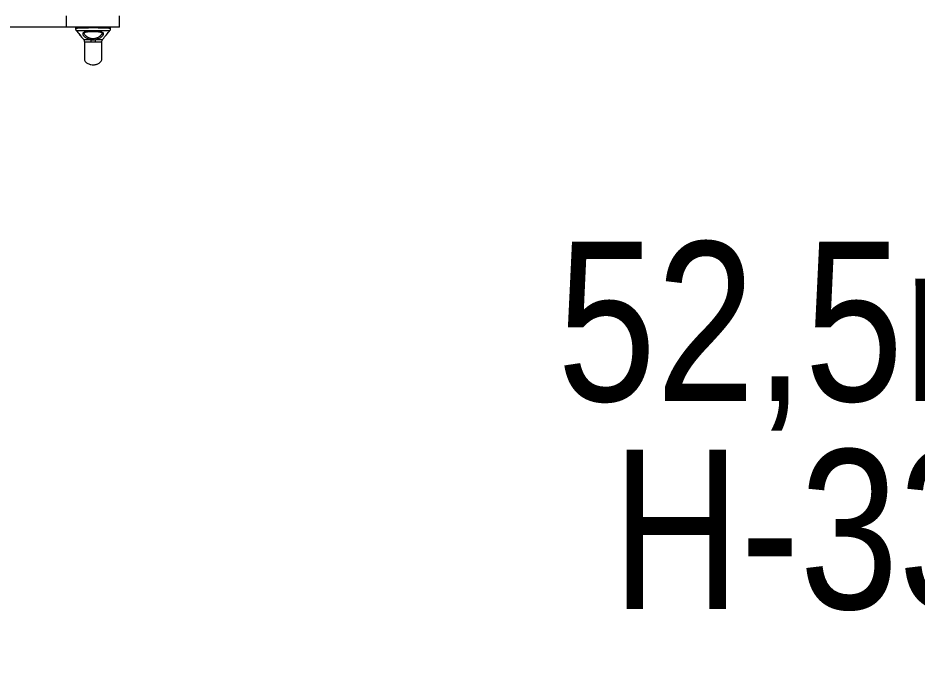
# Model space of a CAD drawing. Header units: millimetres. Extents: x -4781 to 5098, y -4410 to 4664.
# Drawn here: x 77 to 1772, y -592 to 660 of the extents above; entities that cross this region are included whole.
import ezdxf

# ---------------------------------------------------------------- set-up
doc = ezdxf.new("R2010")
doc.units = ezdxf.units.MM
for name, color, linetype in [('DIKOM_ОБЪЕКТ', 7, 'Continuous'), ('DIKOM_РАЗМЕР_ЗОНА', 7, 'Continuous'), ('DIKOM_РАЗМЕР_ОБЪЕКТА', 7, 'Continuous')]:
    doc.layers.add(name, color=color, linetype=linetype)
doc.styles.add('style1', font='arial.ttf', dxfattribs={"width": 0.8})
doc.dimstyles.new('1-50', dxfattribs={"dimtxt": 300, "dimasz": 200, "dimexe": 100, "dimexo": 0, "dimgap": 100, "dimtad": 1, "dimtxsty": 'style1', "dimcen": 200, "dimclrd": 7, "dimclre": 7, "dimclrt": 7, "dimadec": 1, "dimazin": 2, "dimtfac": 1, "dimtmove": 0, "dimatfit": 2, "dimfxl": 0, "dimlwd": 25, "dimlwe": 18, "dimarcsym": 0})

# ---------------------------------------------------------------- blocks, each defined once
blk = doc.blocks.new('*D54')
at = {"layer": 'Defpoints', "color": 0, "transparency": 16777216}
for p in [(2534.9, 1098.4), (-3331.2, 763.4), (2534.9, -3200.6)]:
    blk.add_point(p, dxfattribs=at)
at = {"layer": 'DIKOM_РАЗМЕР_ОБЪЕКТА', "color": 7, "lineweight": 18, "transparency": 16777216}
for p, q in [((2534.9, 1098.4), (2534.9, -3300.6)), ((-3331.2, 763.4), (-3331.2, -3300.6))]:
    blk.add_line(p, q, dxfattribs=at)
at = {"layer": 'DIKOM_РАЗМЕР_ОБЪЕКТА', "color": 7, "lineweight": 25, "transparency": 16777216}
blk.add_line((-3131.2, -3200.6), (2334.9, -3200.6), dxfattribs=at)
at = {"layer": 'DIKOM_РАЗМЕР_ОБЪЕКТА', "color": 7, "transparency": 16777216}
for points in [[(-3131.2, -3167.2), (-3131.2, -3233.9), (-3331.2, -3200.6)], [(2334.9, -3167.2), (2334.9, -3233.9), (2534.9, -3200.6)]]:
    blk.add_solid(points, dxfattribs=at)
at = {"layer": 'DIKOM_РАЗМЕР_ОБЪЕКТА', "color": 7, "transparency": 16777216, "insert": (941.1, -2947.4), "char_height": 300, "attachment_point": 5, "style": 'style1'}
blk.add_mtext('5870', dxfattribs=at)
blk = doc.blocks.new('*D55')
at = {"layer": 'Defpoints', "color": 0, "transparency": 16777216}
for p in [(-169.8, 3162.4), (761.6, -2110.7), (3503.7, -2110.7)]:
    blk.add_point(p, dxfattribs=at)
at = {"layer": 'DIKOM_РАЗМЕР_ОБЪЕКТА', "color": 7, "lineweight": 18, "transparency": 16777216}
for p, q in [((-169.8, 3162.4), (3603.7, 3162.4)), ((761.6, -2110.7), (3603.7, -2110.7))]:
    blk.add_line(p, q, dxfattribs=at)
at = {"layer": 'DIKOM_РАЗМЕР_ОБЪЕКТА', "color": 7, "lineweight": 25, "transparency": 16777216}
blk.add_line((3503.7, 2962.4), (3503.7, -1910.7), dxfattribs=at)
at = {"layer": 'DIKOM_РАЗМЕР_ОБЪЕКТА', "color": 7, "transparency": 16777216}
for points in [[(3470.3, 2962.4), (3537, 2962.4), (3503.7, 3162.4)], [(3470.3, -1910.7), (3537, -1910.7), (3503.7, -2110.7)]]:
    blk.add_solid(points, dxfattribs=at)
at = {"layer": 'DIKOM_РАЗМЕР_ОБЪЕКТА', "color": 7, "transparency": 16777216, "insert": (3250.5, 1115.8), "char_height": 300, "attachment_point": 5, "rotation": 90, "style": 'style1'}
blk.add_mtext('5270', dxfattribs=at)
blk = doc.blocks.new('*D56')
at = {"layer": 'Defpoints', "color": 0, "transparency": 16777216}
for p in [(431.2, 4664.4), (1138.3, -3755.5), (4997.7, -3755.5)]:
    blk.add_point(p, dxfattribs=at)
at = {"layer": 'DIKOM_РАЗМЕР_ЗОНА', "color": 7, "lineweight": 18, "transparency": 16777216}
for p, q in [((431.2, 4664.4), (5097.7, 4664.4)), ((1138.3, -3755.5), (5097.7, -3755.5))]:
    blk.add_line(p, q, dxfattribs=at)
at = {"layer": 'DIKOM_РАЗМЕР_ЗОНА', "color": 7, "lineweight": 25, "transparency": 16777216}
blk.add_line((4997.7, 4464.4), (4997.7, -3555.5), dxfattribs=at)
at = {"layer": 'DIKOM_РАЗМЕР_ЗОНА', "color": 7, "transparency": 16777216}
for points in [[(4964.4, 4464.4), (5031, 4464.4), (4997.7, 4664.4)], [(4964.4, -3555.5), (5031, -3555.5), (4997.7, -3755.5)]]:
    blk.add_solid(points, dxfattribs=at)
at = {"layer": 'DIKOM_РАЗМЕР_ЗОНА', "color": 7, "transparency": 16777216, "insert": (4744.5, -645.4), "char_height": 300, "attachment_point": 5, "rotation": 90, "style": 'style1'}
blk.add_mtext('8700', dxfattribs=at)
blk = doc.blocks.new('*D57')
at = {"layer": 'Defpoints', "color": 0, "transparency": 16777216}
for p in [(4034.1, 1180.1), (-4781.2, 856.1), (4034.1, -4310.1)]:
    blk.add_point(p, dxfattribs=at)
at = {"layer": 'DIKOM_РАЗМЕР_ЗОНА', "color": 7, "lineweight": 18, "transparency": 16777216}
for p, q in [((4034.1, 1180.1), (4034.1, -4410.1)), ((-4781.2, 856.1), (-4781.2, -4410.1))]:
    blk.add_line(p, q, dxfattribs=at)
at = {"layer": 'DIKOM_РАЗМЕР_ЗОНА', "color": 7, "lineweight": 25, "transparency": 16777216}
blk.add_line((-4581.2, -4310.1), (3834.1, -4310.1), dxfattribs=at)
at = {"layer": 'DIKOM_РАЗМЕР_ЗОНА', "color": 7, "transparency": 16777216}
for points in [[(-4581.2, -4276.7), (-4581.2, -4343.4), (-4781.2, -4310.1)], [(3834.1, -4276.7), (3834.1, -4343.4), (4034.1, -4310.1)]]:
    blk.add_solid(points, dxfattribs=at)
at = {"layer": 'DIKOM_РАЗМЕР_ЗОНА', "color": 7, "transparency": 16777216, "insert": (-1490.8, -4056.9), "char_height": 300, "attachment_point": 5, "style": 'style1'}
blk.add_mtext('8820', dxfattribs=at)

msp = doc.modelspace()

# ---------------------------------------------------------------- linework, layer by layer
at = {"layer": 'DIKOM_ОБЪЕКТ', "color": 7, "linetype": 'Continuous', "lineweight": 15}
for p, q in [((168.778, 642.397), (168.778, 663.397)), ((268.778, 642.397), (268.778, 663.397)), ((168.778, 642.397), (-531.222, 642.397)), ((268.778, 642.397), (168.778, 642.397)), ((185.741, 641.897), (185.741, 639.275)), ((185.777, 641.897), (185.741, 641.897)), ((185.777, 641.897), (185.777, 639.275)), ((218.783, 641.897), (185.777, 641.897)), ((201.778, 631.527), (202.047, 632.629)), ((201.792, 631.232), (201.778, 631.527)), ((251.777, 641.897), (218.783, 641.897)), ((235.509, 632.628), (235.778, 631.525)), ((235.778, 631.525), (235.762, 631.21)), ((250.546, 635.915), (250.559, 635.926)), ((251.777, 639.272), (251.777, 641.897))]:
    msp.add_line(p, q, dxfattribs=at)
for centre, radius, start, end in [((186.241, 641.897), 0.5, 90, 180), ((186.277, 641.897), 0.5, 90, 180), ((199.786, 631.364), 2.011, 250.454964, 356.21126), ((237.77, 631.346), 2.013, 183.862208, 289.482231), ((251.277, 641.897), 0.5, 0, 90), ((195.323, 613.456), 19.776, 1.781807, 16.068706), ((242.159, 613.45), 19.709, 163.857203, 178.197548)]:
    msp.add_arc(centre, radius, start, end, dxfattribs=at)
for points, knots in [([(185.741, 639.441), (185.778, 638.855), (185.861, 637.531), (186.572, 636.492), (186.969, 635.914)], [0, 0, 0, 0, 0.44325954, 1, 1, 1, 1]), ([(185.777, 639.45), (185.813, 638.863), (185.893, 637.54), (186.607, 636.494), (187.004, 635.913)], [0, 0, 0, 0, 0.44437016, 1, 1, 1, 1]), ([(218.783, 640.73), (217.179, 640.728), (213.986, 640.725), (209.321, 640.694), (204.896, 640.645), (201.159, 640.582), (198.093, 640.512), (195.63, 640.438), (193.107, 640.34), (190.693, 640.212), (188.758, 640.056), (187.44, 639.896), (186.587, 639.737), (185.92, 639.538), (185.838, 639.371), (185.789, 639.271)], [0, 0, 0, 0, 0.09264889, 0.18439218, 0.27523199, 0.36516926, 0.43021063, 0.49361659, 0.55538909, 0.64494346, 0.73083104, 0.79323826, 0.85417949, 0.91365638, 1, 1, 1, 1]), ([(186.986, 635.892), (189.156, 633.274), (193.843, 627.618), (198.236, 622.277), (200.596, 619.408)], [0, 0, 0, 0, 0.462883798, 1, 1, 1, 1]), ([(187.022, 635.892), (189.19, 633.274), (193.869, 627.623), (198.255, 622.288), (200.61, 619.424)], [0, 0, 0, 0, 0.46334894, 1, 1, 1, 1]), ([(187.075, 635.927), (187.071, 635.911), (187.057, 635.846), (187.665, 635.825), (188.85, 635.825), (190.61, 635.859), (192.856, 635.904), (195.564, 635.952), (198.687, 635.997), (202.166, 636.038), (205.951, 636.071), (209.959, 636.095), (214.131, 636.111), (216.966, 636.113), (218.384, 636.114)], [0, 0, 0, 0, 0.03183705, 0.12284303, 0.21334313, 0.30227028, 0.39085963, 0.47882006, 0.56607187, 0.65355631, 0.74011839, 0.82713666, 0.91348784, 1, 1, 1, 1]), ([(218.35, 634.383), (217.036, 634.367), (214.411, 634.336), (210.653, 634.133), (207.228, 633.804), (204.272, 633.324), (201.902, 632.677), (200.218, 631.833), (199.205, 630.793), (199.144, 629.91), (199.113, 629.47)], [0, 0, 0, 0, 0.12607967, 0.25195352, 0.37811586, 0.50326316, 0.62863311, 0.75300416, 0.87683852, 1, 1, 1, 1]), ([(199.113, 629.47), (199.197, 629.051), (199.364, 628.216), (200.261, 626.776), (201.583, 625.251), (203.353, 623.685), (205.528, 622.165), (208.105, 620.792), (211.033, 619.633), (213.227, 619.165), (214.326, 618.93)], [0, 0, 0, 0, 0.12317913, 0.24572216, 0.36966315, 0.49359359, 0.619178, 0.74527706, 0.87243019, 1, 1, 1, 1]), ([(235.762, 631.21), (235.705, 630.89), (235.591, 630.251), (235.09, 629.177), (234.427, 628.137), (233.649, 627.153), (232.838, 626.268), (231.912, 625.385), (230.74, 624.41), (229.292, 623.393), (227.518, 622.396), (225.726, 621.622), (223.966, 621.061), (221.727, 620.555), (219.366, 620.341), (217.004, 620.448), (215.268, 620.682), (213.579, 621.064), (211.815, 621.628), (210.019, 622.405), (208.24, 623.408), (206.873, 624.371), (205.848, 625.213), (205.041, 625.951), (204.34, 626.67), (203.712, 627.396), (202.933, 628.407), (202.103, 629.758), (201.896, 630.74), (201.792, 631.232)], [0, 0, 0, 0, 0.04122164, 0.08212803, 0.12502067, 0.15617269, 0.18752889, 0.21875911, 0.24982301, 0.29305258, 0.33399123, 0.37465532, 0.40658332, 0.43731504, 0.49952829, 0.53054931, 0.56198861, 0.59274326, 0.62470512, 0.6655916, 0.70668692, 0.75000926, 0.77458836, 0.79819456, 0.82868739, 0.85070702, 0.87526251, 0.93758001, 1, 1, 1, 1]), ([(202.25, 632.158), (202.261, 632.147), (202.284, 632.126), (202.678, 632.374), (203.511, 632.725), (205.159, 633.181), (207.133, 633.543), (209.512, 633.838), (212.299, 634.061), (215.464, 634.202), (218.962, 634.249), (222.539, 634.19), (225.851, 634.023), (228.6, 633.777), (230.784, 633.482), (232.557, 633.137), (233.732, 632.813), (234.62, 632.476), (234.988, 632.282), (235.095, 632.344), (235.152, 632.376)], [0, 0, 0, 0, 0.01845356, 0.03803746, 0.10650443, 0.16641847, 0.22666894, 0.28955824, 0.35549178, 0.42644285, 0.50174834, 0.58196355, 0.65820193, 0.72562564, 0.7833231, 0.83688972, 0.89266485, 0.92191512, 0.95918972, 1, 1, 1, 1]), ([(238.441, 629.448), (238.411, 629.903), (238.351, 630.813), (237.284, 631.878), (235.507, 632.733), (233.009, 633.382), (229.906, 633.856), (226.324, 634.173), (222.414, 634.359), (219.707, 634.375), (218.35, 634.383)], [0, 0, 0, 0, 0.12344746, 0.24716001, 0.37200394, 0.49677641, 0.62230336, 0.74824756, 0.87377185, 1, 1, 1, 1]), ([(218.384, 636.114), (218.817, 636.114), (219.988, 636.114), (222.195, 636.112), (225.273, 636.104), (228.595, 636.089), (231.939, 636.067), (235.119, 636.04), (238.103, 636.006), (240.806, 635.97), (242.619, 635.94), (243.857, 635.918), (244.594, 635.905), (245.307, 635.891), (245.994, 635.878), (246.651, 635.865), (247.724, 635.844), (248.998, 635.822), (249.824, 635.824), (250.197, 635.844), (250.349, 635.858), (250.46, 635.877), (250.527, 635.896), (250.542, 635.911), (250.546, 635.915)], [0, 0, 0, 0, 0.02603082, 0.07033085, 0.13283588, 0.21291536, 0.27664376, 0.34893353, 0.42889872, 0.49478145, 0.56553004, 0.59006264, 0.61513383, 0.64079279, 0.66709391, 0.69411931, 0.72178028, 0.80987319, 0.89902771, 0.92172061, 0.94442799, 0.96711809, 0.98984516, 1, 1, 1, 1]), ([(251.74, 639.265), (251.749, 639.298), (251.781, 639.403), (251.471, 639.592), (250.643, 639.822), (249.226, 640.011), (247.616, 640.152), (246.02, 640.257), (243.811, 640.368), (240.792, 640.477), (237.349, 640.562), (234.114, 640.621), (231.285, 640.66), (227.807, 640.696), (223.627, 640.724), (220.406, 640.728), (218.783, 640.73)], [0, 0, 0, 0, 0.0271165, 0.0868673, 0.17633191, 0.26918101, 0.32572963, 0.38398912, 0.44395986, 0.53708219, 0.6340554, 0.69339834, 0.75340655, 0.8140792, 0.90629133, 1, 1, 1, 1]), ([(223.228, 618.93), (224.325, 619.163), (226.511, 619.629), (229.433, 620.783), (231.998, 622.147), (234.173, 623.662), (235.94, 625.22), (237.273, 626.746), (238.18, 628.189), (238.354, 629.028), (238.441, 629.448)], [0, 0, 0, 0, 0.12762221, 0.25418028, 0.38061849, 0.5050848, 0.62962289, 0.75287957, 0.87645512, 1, 1, 1, 1]), ([(236.923, 619.4), (239.327, 622.314), (243.925, 627.89), (248.417, 633.328), (250.561, 635.924)], [0, 0, 0, 0, 0.52268453, 1, 1, 1, 1]), ([(250.547, 635.91), (250.864, 636.35), (251.597, 637.37), (251.712, 638.693), (251.777, 639.445)], [0, 0, 0, 0, 0.43099831, 1, 1, 1, 1]), ([(200.572, 619.44), (201.098, 618.647), (202.045, 617.22), (202.185, 615.425), (202.247, 614.628)], [0, 0, 0, 0, 0.55576462, 1, 1, 1, 1]), ([(200.579, 619.463), (201.105, 618.679), (202.064, 617.248), (202.207, 615.444), (202.271, 614.629)], [0, 0, 0, 0, 0.54853222, 1, 1, 1, 1]), ([(200.621, 619.435), (200.63, 619.428), (200.653, 619.409), (200.876, 619.37), (201.179, 619.33), (201.477, 619.296), (201.814, 619.264), (202.193, 619.233), (202.573, 619.205), (203.03, 619.176), (203.495, 619.15), (204.47, 619.103), (206.162, 619.042), (208.676, 618.987), (211.423, 618.95), (213.329, 618.937), (214.326, 618.93)], [0, 0, 0, 0, 0.04593718, 0.12391955, 0.15716167, 0.19736837, 0.24435754, 0.27042528, 0.31009754, 0.34774441, 0.38356674, 0.41756611, 0.55995433, 0.70894857, 0.84765091, 1, 1, 1, 1]), ([(202.247, 614.673), (202.247, 614.192), (202.247, 611.744), (202.247, 608.04), (202.248, 603.809), (202.249, 600.657), (202.249, 598.091), (202.25, 595.903), (202.251, 593.748), (202.251, 591.626), (202.252, 589.449), (202.253, 587.325), (202.255, 585.375), (202.256, 583.765), (202.257, 582.621), (202.259, 582.467), (202.259, 582.387)], [0, 0, 0, 0, 0.02094048, 0.10644845, 0.18184879, 0.24328496, 0.28972942, 0.34294295, 0.39192332, 0.4493784, 0.51596125, 0.59233881, 0.67896561, 0.77601919, 0.88331255, 1, 1, 1, 1]), ([(202.272, 614.673), (202.272, 614.192), (202.271, 611.746), (202.271, 608.043), (202.27, 603.812), (202.269, 600.66), (202.269, 598.095), (202.268, 595.908), (202.268, 593.753), (202.267, 591.633), (202.266, 589.457), (202.265, 587.334), (202.264, 585.386), (202.262, 583.778), (202.261, 582.635), (202.26, 582.483), (202.259, 582.404)], [0, 0, 0, 0, 0.02092504, 0.10643806, 0.1818427, 0.24328224, 0.28972922, 0.34294477, 0.3919271, 0.44938363, 0.51596808, 0.5923464, 0.67897317, 0.77602597, 0.88331709, 1, 1, 1, 1]), ([(215.09, 614.071), (214.159, 614.073), (212.324, 614.076), (209.766, 614.082), (207.495, 614.092), (205.592, 614.113), (204.095, 614.164), (203.046, 614.263), (202.393, 614.426), (202.311, 614.583), (202.271, 614.661)], [0, 0, 0, 0, 0.150046289, 0.296161057, 0.433746527, 0.563621741, 0.684608282, 0.796508226, 0.900016259, 1, 1, 1, 1]), ([(214.326, 618.93), (215.81, 618.775), (218.777, 618.465), (221.744, 618.775), (223.228, 618.93)], [0, 0, 0, 0, 0.49996396, 1, 1, 1, 1]), ([(222.46, 614.07), (221.232, 614.093), (218.775, 614.14), (216.318, 614.094), (215.09, 614.071)], [0, 0, 0, 0, 0.50000065, 1, 1, 1, 1]), ([(235.272, 614.652), (235.233, 614.574), (235.152, 614.415), (234.504, 614.256), (233.459, 614.16), (231.968, 614.112), (230.063, 614.091), (227.786, 614.081), (225.225, 614.074), (223.39, 614.071), (222.46, 614.07)], [0, 0, 0, 0, 0.09915494, 0.20317938, 0.31464899, 0.43517553, 0.56560059, 0.70401951, 0.8499567, 1, 1, 1, 1]), ([(223.228, 618.93), (224.421, 618.938), (226.775, 618.954), (230.01, 619.006), (232.777, 619.084), (234.92, 619.191), (236.292, 619.311), (236.926, 619.407), (236.895, 619.426), (236.885, 619.431)], [0, 0, 0, 0, 0.18133852, 0.35773433, 0.52394672, 0.67765942, 0.81669426, 0.94267292, 1, 1, 1, 1]), ([(235.259, 582.387), (235.26, 582.447), (235.261, 582.567), (235.262, 583.525), (235.263, 585.077), (235.265, 587.259), (235.266, 590.021), (235.267, 593.311), (235.269, 597.05), (235.27, 601.153), (235.27, 605.534), (235.271, 609.994), (235.271, 613.162), (235.272, 614.655)], [0, 0, 0, 0, 0.10021078, 0.20168741, 0.30322299, 0.403652, 0.50183253, 0.59676913, 0.68769322, 0.7740106, 0.85544487, 0.93187244, 1, 1, 1, 1]), ([(235.272, 614.619), (235.334, 615.419), (235.475, 617.226), (236.438, 618.662), (236.974, 619.462)], [0, 0, 0, 0, 0.442760725, 1, 1, 1, 1]), ([(202.259, 582.397), (202.346, 581.556), (202.53, 579.767), (203.999, 577.258), (206.218, 575.09), (208.951, 573.448), (211.754, 572.37), (215.181, 571.555), (218.445, 571.31), (221.521, 571.518), (223.615, 571.853), (225.627, 572.36), (227.854, 573.155), (230.4, 574.467), (232.921, 576.525), (234.867, 579.264), (235.133, 581.387), (235.259, 582.397)], [0, 0, 0, 0, 0.05770085, 0.12283202, 0.19501178, 0.26998208, 0.34081032, 0.40123889, 0.51231451, 0.56467262, 0.61351354, 0.65825348, 0.70748907, 0.77627706, 0.8544164, 0.93075646, 1, 1, 1, 1])]:
    msp.add_open_spline(points, degree=3, knots=knots, dxfattribs=at)

# ---------------------------------------------------------------- texts
at = {"layer": 'DIKOM_РАЗМЕР_ОБЪЕКТА', "insert": (1093.639, 237.785), "char_height": 300, "attachment_point": 1, "style": 'style1'}
msp.add_mtext_dynamic_manual_height_columns('52,5m²', width=5885.53069, gutter_width=20, heights=[0], dxfattribs=at)
at = {"layer": 'DIKOM_РАЗМЕР_ОБЪЕКТА', "insert": (1196.756, -153.863), "char_height": 300, "width": 1252.54025, "attachment_point": 1, "style": 'style1'}
msp.add_mtext('H-3300', dxfattribs=at)

# ---------------------------------------------------------------- dimensions: what is measured, and where the dimension line sits
at = {"layer": 'DIKOM_РАЗМЕР_ЗОНА'}
dim = msp.add_linear_dim(base=(4997.702, -3755.486), p1=(431.153, 4664.406), p2=(1138.315, -3755.486), angle=90, text='8700', dimstyle='1-50', dxfattribs=at)
dim.commit()
dim.dimension.update_dxf_attribs({"geometry": '*D56', "text_midpoint": (4997.702, -645.428), "dimtype": 160})
dim = msp.add_linear_dim(base=(4034.06, -4310.056), p1=(-4781.222, 856.139), p2=(4034.06, 1180.105), text='8820', dimstyle='1-50', dxfattribs=at)
dim.commit()
dim.dimension.update_dxf_attribs({"geometry": '*D57', "text_midpoint": (-1490.8, -4310.056), "dimtype": 160})
at = {"layer": 'DIKOM_РАЗМЕР_ОБЪЕКТА'}
dim = msp.add_linear_dim(base=(3503.662, -2110.651), p1=(-169.773, 3162.356), p2=(761.574, -2110.651), angle=90, text='5270', dimstyle='1-50', dxfattribs=at)
dim.commit()
dim.dimension.update_dxf_attribs({"geometry": '*D55', "text_midpoint": (3503.662, 1115.846), "dimtype": 160})
dim = msp.add_linear_dim(base=(2534.928, -3200.563), p1=(-3331.222, 763.397), p2=(2534.928, 1098.401), text='5870', dimstyle='1-50', dxfattribs=at)
dim.commit()
dim.dimension.update_dxf_attribs({"geometry": '*D54', "text_midpoint": (941.132, -3200.563), "dimtype": 160})

doc.saveas('drawing.dxf')
